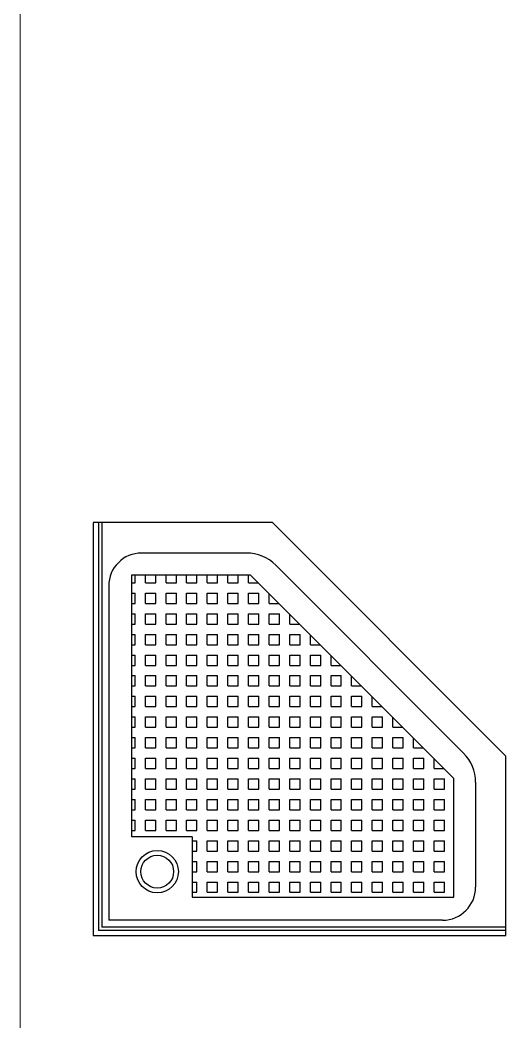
# Model space of a CAD drawing. Header units: inches. Extents: x 242965 to 445791, y 236206 to 423703.
# Drawn here: x 354598 to 355776, y 362179 to 364606 of the extents above; entities that cross this region are included whole.
import ezdxf

# ---------------------------------------------------------------- set-up
doc = ezdxf.new("R2010")
doc.units = ezdxf.units.IN
doc.header["$MEASUREMENT"] = 0
doc.layers.add('9', color=251, linetype='Continuous', lineweight=13)
doc.layers.add('e', color=96, linetype='Continuous', lineweight=5)
doc.layers.add('A-Flor-Pfix', color=140, linetype='Continuous')

# ---------------------------------------------------------------- blocks, each defined once
blk = doc.blocks.new('*X513')
at = {"color": 0}
for p, q in [((1017.1, 1750), (1025, 1750)), ((1025, 1750), (1025, 1769.3)), ((1050, 1750), (1050, 1769.3)), ((1050, 1750), (1075, 1750)), ((1075, 1750), (1075, 1769.3)), ((1100, 1750), (1100, 1769.3)), ((1100, 1750), (1125, 1750)), ((1125, 1750), (1125, 1769.3)), ((1150, 1750), (1150, 1769.3)), ((1150, 1750), (1175, 1750)), ((1175, 1750), (1175, 1769.3)), ((1200, 1750), (1200, 1769.3)), ((1200, 1750), (1225, 1750)), ((1225, 1750), (1225, 1769.3)), ((1250, 1750), (1250, 1769.3)), ((1250, 1750), (1275, 1750)), ((1275, 1750), (1275, 1769.3)), ((1300, 1750), (1300, 1769.3)), ((1300, 1750), (1323.5, 1750)), ((1017.1, 1725), (1025, 1725)), ((1025, 1700), (1025, 1725)), ((1050, 1725), (1075, 1725)), ((1050, 1700), (1050, 1725)), ((1075, 1700), (1075, 1725)), ((1100, 1725), (1125, 1725)), ((1100, 1700), (1100, 1725)), ((1125, 1700), (1125, 1725)), ((1150, 1725), (1175, 1725)), ((1150, 1700), (1150, 1725)), ((1175, 1700), (1175, 1725)), ((1200, 1725), (1225, 1725)), ((1200, 1700), (1200, 1725)), ((1225, 1700), (1225, 1725)), ((1250, 1725), (1275, 1725)), ((1250, 1700), (1250, 1725)), ((1275, 1700), (1275, 1725)), ((1300, 1725), (1325, 1725)), ((1300, 1700), (1300, 1725)), ((1325, 1700), (1325, 1725)), ((1017.1, 1700), (1025, 1700)), ((1050, 1700), (1075, 1700)), ((1100, 1700), (1125, 1700)), ((1150, 1700), (1175, 1700)), ((1200, 1700), (1225, 1700)), ((1250, 1700), (1275, 1700)), ((1300, 1700), (1325, 1700)), ((1350, 1700), (1350, 1723.5)), ((1350, 1700), (1373.5, 1700)), ((1017.1, 1675), (1025, 1675)), ((1025, 1650), (1025, 1675)), ((1050, 1675), (1075, 1675)), ((1050, 1650), (1050, 1675)), ((1075, 1650), (1075, 1675)), ((1100, 1675), (1125, 1675)), ((1100, 1650), (1100, 1675)), ((1125, 1650), (1125, 1675)), ((1150, 1675), (1175, 1675)), ((1150, 1650), (1150, 1675)), ((1175, 1650), (1175, 1675)), ((1200, 1675), (1225, 1675)), ((1200, 1650), (1200, 1675)), ((1225, 1650), (1225, 1675)), ((1250, 1675), (1275, 1675)), ((1250, 1650), (1250, 1675)), ((1275, 1650), (1275, 1675)), ((1300, 1675), (1325, 1675)), ((1300, 1650), (1300, 1675)), ((1325, 1650), (1325, 1675)), ((1350, 1675), (1375, 1675)), ((1350, 1650), (1350, 1675)), ((1375, 1650), (1375, 1675)), ((1400, 1650), (1400, 1673.5)), ((1017.1, 1650), (1025, 1650)), ((1050, 1650), (1075, 1650)), ((1100, 1650), (1125, 1650)), ((1150, 1650), (1175, 1650)), ((1200, 1650), (1225, 1650)), ((1250, 1650), (1275, 1650)), ((1300, 1650), (1325, 1650)), ((1350, 1650), (1375, 1650)), ((1400, 1650), (1423.5, 1650)), ((1017.1, 1625), (1025, 1625)), ((1025, 1600), (1025, 1625)), ((1050, 1625), (1075, 1625)), ((1050, 1600), (1050, 1625)), ((1075, 1600), (1075, 1625)), ((1100, 1625), (1125, 1625)), ((1100, 1600), (1100, 1625)), ((1125, 1600), (1125, 1625)), ((1150, 1625), (1175, 1625)), ((1150, 1600), (1150, 1625)), ((1175, 1600), (1175, 1625)), ((1200, 1625), (1225, 1625)), ((1200, 1600), (1200, 1625)), ((1225, 1600), (1225, 1625)), ((1250, 1625), (1275, 1625)), ((1250, 1600), (1250, 1625)), ((1275, 1600), (1275, 1625)), ((1300, 1625), (1325, 1625)), ((1300, 1600), (1300, 1625)), ((1325, 1600), (1325, 1625)), ((1350, 1625), (1375, 1625)), ((1350, 1600), (1350, 1625)), ((1375, 1600), (1375, 1625)), ((1400, 1625), (1425, 1625)), ((1400, 1600), (1400, 1625)), ((1425, 1600), (1425, 1625)), ((1450, 1600), (1450, 1623.5)), ((1017.1, 1600), (1025, 1600)), ((1050, 1600), (1075, 1600)), ((1100, 1600), (1125, 1600)), ((1150, 1600), (1175, 1600)), ((1200, 1600), (1225, 1600)), ((1250, 1600), (1275, 1600)), ((1300, 1600), (1325, 1600)), ((1350, 1600), (1375, 1600)), ((1400, 1600), (1425, 1600)), ((1450, 1600), (1473.5, 1600)), ((1017.1, 1575), (1025, 1575)), ((1025, 1550), (1025, 1575)), ((1050, 1575), (1075, 1575)), ((1050, 1550), (1050, 1575)), ((1075, 1550), (1075, 1575)), ((1100, 1575), (1125, 1575)), ((1100, 1550), (1100, 1575)), ((1125, 1550), (1125, 1575)), ((1150, 1575), (1175, 1575)), ((1150, 1550), (1150, 1575)), ((1175, 1550), (1175, 1575)), ((1200, 1575), (1225, 1575)), ((1200, 1550), (1200, 1575)), ((1225, 1550), (1225, 1575)), ((1250, 1575), (1275, 1575)), ((1250, 1550), (1250, 1575)), ((1275, 1550), (1275, 1575)), ((1300, 1575), (1325, 1575)), ((1300, 1550), (1300, 1575)), ((1325, 1550), (1325, 1575)), ((1350, 1575), (1375, 1575)), ((1350, 1550), (1350, 1575)), ((1375, 1550), (1375, 1575)), ((1400, 1575), (1425, 1575)), ((1400, 1550), (1400, 1575)), ((1425, 1550), (1425, 1575)), ((1450, 1575), (1475, 1575)), ((1450, 1550), (1450, 1575)), ((1475, 1550), (1475, 1575)), ((1500, 1550), (1500, 1573.5)), ((1017.1, 1550), (1025, 1550)), ((1050, 1550), (1075, 1550)), ((1100, 1550), (1125, 1550)), ((1150, 1550), (1175, 1550)), ((1200, 1550), (1225, 1550)), ((1250, 1550), (1275, 1550)), ((1300, 1550), (1325, 1550)), ((1350, 1550), (1375, 1550)), ((1400, 1550), (1425, 1550)), ((1450, 1550), (1475, 1550)), ((1500, 1550), (1523.5, 1550)), ((1017.1, 1525), (1025, 1525)), ((1025, 1500), (1025, 1525)), ((1050, 1525), (1075, 1525)), ((1050, 1500), (1050, 1525)), ((1075, 1500), (1075, 1525)), ((1100, 1525), (1125, 1525)), ((1100, 1500), (1100, 1525)), ((1125, 1500), (1125, 1525)), ((1150, 1525), (1175, 1525)), ((1150, 1500), (1150, 1525)), ((1175, 1500), (1175, 1525)), ((1200, 1525), (1225, 1525)), ((1200, 1500), (1200, 1525)), ((1225, 1500), (1225, 1525)), ((1250, 1525), (1275, 1525)), ((1250, 1500), (1250, 1525)), ((1275, 1500), (1275, 1525)), ((1300, 1525), (1325, 1525)), ((1300, 1500), (1300, 1525)), ((1325, 1500), (1325, 1525)), ((1350, 1525), (1375, 1525)), ((1350, 1500), (1350, 1525)), ((1375, 1500), (1375, 1525)), ((1400, 1525), (1425, 1525)), ((1400, 1500), (1400, 1525)), ((1425, 1500), (1425, 1525)), ((1450, 1525), (1475, 1525)), ((1450, 1500), (1450, 1525)), ((1475, 1500), (1475, 1525)), ((1500, 1525), (1525, 1525)), ((1500, 1500), (1500, 1525)), ((1525, 1500), (1525, 1525)), ((1550, 1500), (1550, 1523.5)), ((1017.1, 1500), (1025, 1500)), ((1050, 1500), (1075, 1500)), ((1100, 1500), (1125, 1500)), ((1150, 1500), (1175, 1500)), ((1200, 1500), (1225, 1500)), ((1250, 1500), (1275, 1500)), ((1300, 1500), (1325, 1500)), ((1350, 1500), (1375, 1500)), ((1400, 1500), (1425, 1500)), ((1450, 1500), (1475, 1500)), ((1500, 1500), (1525, 1500)), ((1550, 1500), (1573.5, 1500)), ((1017.1, 1475), (1025, 1475)), ((1025, 1450), (1025, 1475)), ((1050, 1475), (1075, 1475)), ((1050, 1450), (1050, 1475)), ((1075, 1450), (1075, 1475)), ((1100, 1475), (1125, 1475)), ((1100, 1450), (1100, 1475)), ((1125, 1450), (1125, 1475)), ((1150, 1475), (1175, 1475)), ((1150, 1450), (1150, 1475)), ((1175, 1450), (1175, 1475)), ((1200, 1475), (1225, 1475)), ((1200, 1450), (1200, 1475)), ((1225, 1450), (1225, 1475)), ((1250, 1475), (1275, 1475)), ((1250, 1450), (1250, 1475)), ((1275, 1450), (1275, 1475)), ((1300, 1475), (1325, 1475)), ((1300, 1450), (1300, 1475)), ((1325, 1450), (1325, 1475)), ((1350, 1475), (1375, 1475)), ((1350, 1450), (1350, 1475)), ((1375, 1450), (1375, 1475)), ((1400, 1475), (1425, 1475)), ((1400, 1450), (1400, 1475)), ((1425, 1450), (1425, 1475)), ((1450, 1475), (1475, 1475)), ((1450, 1450), (1450, 1475)), ((1475, 1450), (1475, 1475)), ((1500, 1475), (1525, 1475)), ((1500, 1450), (1500, 1475)), ((1525, 1450), (1525, 1475)), ((1550, 1475), (1575, 1475)), ((1550, 1450), (1550, 1475)), ((1575, 1450), (1575, 1475)), ((1600, 1450), (1600, 1473.5)), ((1017.1, 1450), (1025, 1450)), ((1050, 1450), (1075, 1450)), ((1100, 1450), (1125, 1450)), ((1150, 1450), (1175, 1450)), ((1200, 1450), (1225, 1450)), ((1250, 1450), (1275, 1450)), ((1300, 1450), (1325, 1450)), ((1350, 1450), (1375, 1450)), ((1400, 1450), (1425, 1450)), ((1450, 1450), (1475, 1450)), ((1500, 1450), (1525, 1450)), ((1550, 1450), (1575, 1450)), ((1600, 1450), (1623.5, 1450)), ((1017.1, 1425), (1025, 1425)), ((1025, 1400), (1025, 1425)), ((1050, 1425), (1075, 1425)), ((1050, 1400), (1050, 1425)), ((1075, 1400), (1075, 1425)), ((1100, 1425), (1125, 1425)), ((1100, 1400), (1100, 1425)), ((1125, 1400), (1125, 1425)), ((1150, 1425), (1175, 1425)), ((1150, 1400), (1150, 1425)), ((1175, 1400), (1175, 1425)), ((1200, 1425), (1225, 1425)), ((1200, 1400), (1200, 1425)), ((1225, 1400), (1225, 1425)), ((1250, 1425), (1275, 1425)), ((1250, 1400), (1250, 1425)), ((1275, 1400), (1275, 1425)), ((1300, 1425), (1325, 1425)), ((1300, 1400), (1300, 1425)), ((1325, 1400), (1325, 1425)), ((1350, 1425), (1375, 1425)), ((1350, 1400), (1350, 1425)), ((1375, 1400), (1375, 1425)), ((1400, 1425), (1425, 1425)), ((1400, 1400), (1400, 1425)), ((1425, 1400), (1425, 1425)), ((1450, 1425), (1475, 1425)), ((1450, 1400), (1450, 1425)), ((1475, 1400), (1475, 1425)), ((1500, 1425), (1525, 1425)), ((1500, 1400), (1500, 1425)), ((1525, 1400), (1525, 1425)), ((1550, 1425), (1575, 1425)), ((1550, 1400), (1550, 1425)), ((1575, 1400), (1575, 1425)), ((1600, 1425), (1625, 1425)), ((1600, 1400), (1600, 1425)), ((1625, 1400), (1625, 1425)), ((1650, 1400), (1650, 1423.5)), ((1017.1, 1400), (1025, 1400)), ((1050, 1400), (1075, 1400)), ((1100, 1400), (1125, 1400)), ((1150, 1400), (1175, 1400)), ((1200, 1400), (1225, 1400)), ((1250, 1400), (1275, 1400)), ((1300, 1400), (1325, 1400)), ((1350, 1400), (1375, 1400)), ((1400, 1400), (1425, 1400)), ((1450, 1400), (1475, 1400)), ((1500, 1400), (1525, 1400)), ((1550, 1400), (1575, 1400)), ((1600, 1400), (1625, 1400)), ((1650, 1400), (1673.5, 1400)), ((1017.1, 1375), (1025, 1375)), ((1025, 1350), (1025, 1375)), ((1050, 1375), (1075, 1375)), ((1050, 1350), (1050, 1375)), ((1075, 1350), (1075, 1375)), ((1100, 1375), (1125, 1375)), ((1100, 1350), (1100, 1375)), ((1125, 1350), (1125, 1375)), ((1150, 1375), (1175, 1375)), ((1150, 1350), (1150, 1375)), ((1175, 1350), (1175, 1375)), ((1200, 1375), (1225, 1375)), ((1200, 1350), (1200, 1375)), ((1225, 1350), (1225, 1375)), ((1250, 1375), (1275, 1375)), ((1250, 1350), (1250, 1375)), ((1275, 1350), (1275, 1375)), ((1300, 1375), (1325, 1375)), ((1300, 1350), (1300, 1375)), ((1325, 1350), (1325, 1375)), ((1350, 1375), (1375, 1375)), ((1350, 1350), (1350, 1375)), ((1375, 1350), (1375, 1375)), ((1400, 1375), (1425, 1375)), ((1400, 1350), (1400, 1375)), ((1425, 1350), (1425, 1375)), ((1450, 1375), (1475, 1375)), ((1450, 1350), (1450, 1375)), ((1475, 1350), (1475, 1375)), ((1500, 1375), (1525, 1375)), ((1500, 1350), (1500, 1375)), ((1525, 1350), (1525, 1375)), ((1550, 1375), (1575, 1375)), ((1550, 1350), (1550, 1375)), ((1575, 1350), (1575, 1375)), ((1600, 1375), (1625, 1375)), ((1600, 1350), (1600, 1375)), ((1625, 1350), (1625, 1375)), ((1650, 1375), (1675, 1375)), ((1650, 1350), (1650, 1375)), ((1675, 1350), (1675, 1375)), ((1700, 1350), (1700, 1373.5)), ((1017.1, 1350), (1025, 1350)), ((1050, 1350), (1075, 1350)), ((1100, 1350), (1125, 1350)), ((1150, 1350), (1175, 1350)), ((1200, 1350), (1225, 1350)), ((1250, 1350), (1275, 1350)), ((1300, 1350), (1325, 1350)), ((1350, 1350), (1375, 1350)), ((1400, 1350), (1425, 1350)), ((1450, 1350), (1475, 1350)), ((1500, 1350), (1525, 1350)), ((1550, 1350), (1575, 1350)), ((1600, 1350), (1625, 1350)), ((1650, 1350), (1675, 1350)), ((1700, 1350), (1723.5, 1350)), ((1017.1, 1325), (1025, 1325)), ((1025, 1300), (1025, 1325)), ((1050, 1325), (1075, 1325)), ((1050, 1300), (1050, 1325)), ((1075, 1300), (1075, 1325)), ((1100, 1325), (1125, 1325)), ((1100, 1300), (1100, 1325)), ((1125, 1300), (1125, 1325)), ((1150, 1325), (1175, 1325)), ((1150, 1300), (1150, 1325)), ((1175, 1300), (1175, 1325)), ((1200, 1325), (1225, 1325)), ((1200, 1300), (1200, 1325)), ((1225, 1300), (1225, 1325)), ((1250, 1325), (1275, 1325)), ((1250, 1300), (1250, 1325)), ((1275, 1300), (1275, 1325)), ((1300, 1325), (1325, 1325)), ((1300, 1300), (1300, 1325)), ((1325, 1300), (1325, 1325)), ((1350, 1325), (1375, 1325)), ((1350, 1300), (1350, 1325)), ((1375, 1300), (1375, 1325)), ((1400, 1325), (1425, 1325)), ((1400, 1300), (1400, 1325)), ((1425, 1300), (1425, 1325)), ((1450, 1325), (1475, 1325)), ((1450, 1300), (1450, 1325)), ((1475, 1300), (1475, 1325)), ((1500, 1325), (1525, 1325)), ((1500, 1300), (1500, 1325)), ((1525, 1300), (1525, 1325)), ((1550, 1325), (1575, 1325)), ((1550, 1300), (1550, 1325)), ((1575, 1300), (1575, 1325)), ((1600, 1325), (1625, 1325)), ((1600, 1300), (1600, 1325)), ((1625, 1300), (1625, 1325)), ((1650, 1325), (1675, 1325)), ((1650, 1300), (1650, 1325)), ((1675, 1300), (1675, 1325)), ((1700, 1325), (1725, 1325)), ((1700, 1300), (1700, 1325)), ((1725, 1300), (1725, 1325)), ((1750, 1300), (1750, 1323.5)), ((1017.1, 1300), (1025, 1300)), ((1050, 1300), (1075, 1300)), ((1100, 1300), (1125, 1300)), ((1150, 1300), (1175, 1300)), ((1200, 1300), (1225, 1300)), ((1250, 1300), (1275, 1300)), ((1300, 1300), (1325, 1300)), ((1350, 1300), (1375, 1300)), ((1400, 1300), (1425, 1300)), ((1450, 1300), (1475, 1300)), ((1500, 1300), (1525, 1300)), ((1550, 1300), (1575, 1300)), ((1600, 1300), (1625, 1300)), ((1650, 1300), (1675, 1300)), ((1700, 1300), (1725, 1300)), ((1750, 1300), (1773.5, 1300)), ((1017.1, 1275), (1025, 1275)), ((1025, 1250), (1025, 1275)), ((1050, 1275), (1075, 1275)), ((1050, 1250), (1050, 1275)), ((1075, 1250), (1075, 1275)), ((1100, 1275), (1125, 1275)), ((1100, 1250), (1100, 1275)), ((1125, 1250), (1125, 1275)), ((1150, 1275), (1175, 1275)), ((1150, 1250), (1150, 1275)), ((1175, 1250), (1175, 1275)), ((1200, 1275), (1225, 1275)), ((1200, 1250), (1200, 1275)), ((1225, 1250), (1225, 1275)), ((1250, 1275), (1275, 1275)), ((1250, 1250), (1250, 1275)), ((1275, 1250), (1275, 1275)), ((1300, 1275), (1325, 1275)), ((1300, 1250), (1300, 1275)), ((1325, 1250), (1325, 1275)), ((1350, 1275), (1375, 1275)), ((1350, 1250), (1350, 1275)), ((1375, 1250), (1375, 1275)), ((1400, 1275), (1425, 1275)), ((1400, 1250), (1400, 1275)), ((1425, 1250), (1425, 1275)), ((1450, 1275), (1475, 1275)), ((1450, 1250), (1450, 1275)), ((1475, 1250), (1475, 1275)), ((1500, 1275), (1525, 1275)), ((1500, 1250), (1500, 1275)), ((1525, 1250), (1525, 1275)), ((1550, 1275), (1575, 1275)), ((1550, 1250), (1550, 1275)), ((1575, 1250), (1575, 1275)), ((1600, 1275), (1625, 1275)), ((1600, 1250), (1600, 1275)), ((1625, 1250), (1625, 1275)), ((1650, 1275), (1675, 1275)), ((1650, 1250), (1650, 1275)), ((1675, 1250), (1675, 1275)), ((1700, 1275), (1725, 1275)), ((1700, 1250), (1700, 1275)), ((1725, 1250), (1725, 1275)), ((1750, 1275), (1775, 1275)), ((1750, 1250), (1750, 1275)), ((1775, 1250), (1775, 1275)), ((1017.1, 1250), (1025, 1250)), ((1050, 1250), (1075, 1250)), ((1100, 1250), (1125, 1250)), ((1150, 1250), (1175, 1250)), ((1200, 1250), (1225, 1250)), ((1250, 1250), (1275, 1250)), ((1300, 1250), (1325, 1250)), ((1350, 1250), (1375, 1250)), ((1400, 1250), (1425, 1250)), ((1450, 1250), (1475, 1250)), ((1500, 1250), (1525, 1250)), ((1550, 1250), (1575, 1250)), ((1600, 1250), (1625, 1250)), ((1650, 1250), (1675, 1250)), ((1700, 1250), (1725, 1250)), ((1750, 1250), (1775, 1250)), ((1017.1, 1225), (1025, 1225)), ((1025, 1200), (1025, 1225)), ((1050, 1225), (1075, 1225)), ((1050, 1200), (1050, 1225)), ((1075, 1200), (1075, 1225)), ((1100, 1225), (1125, 1225)), ((1100, 1200), (1100, 1225)), ((1125, 1200), (1125, 1225)), ((1150, 1225), (1175, 1225)), ((1150, 1200), (1150, 1225)), ((1175, 1200), (1175, 1225)), ((1200, 1225), (1225, 1225)), ((1200, 1200), (1200, 1225)), ((1225, 1200), (1225, 1225)), ((1250, 1225), (1275, 1225)), ((1250, 1200), (1250, 1225)), ((1275, 1200), (1275, 1225)), ((1300, 1225), (1325, 1225)), ((1300, 1200), (1300, 1225)), ((1325, 1200), (1325, 1225)), ((1350, 1225), (1375, 1225)), ((1350, 1200), (1350, 1225)), ((1375, 1200), (1375, 1225)), ((1400, 1225), (1425, 1225)), ((1400, 1200), (1400, 1225)), ((1425, 1200), (1425, 1225)), ((1450, 1225), (1475, 1225)), ((1450, 1200), (1450, 1225)), ((1475, 1200), (1475, 1225)), ((1500, 1225), (1525, 1225)), ((1500, 1200), (1500, 1225)), ((1525, 1200), (1525, 1225)), ((1550, 1225), (1575, 1225)), ((1550, 1200), (1550, 1225)), ((1575, 1200), (1575, 1225)), ((1600, 1225), (1625, 1225)), ((1600, 1200), (1600, 1225)), ((1625, 1200), (1625, 1225)), ((1650, 1225), (1675, 1225)), ((1650, 1200), (1650, 1225)), ((1675, 1200), (1675, 1225)), ((1700, 1225), (1725, 1225)), ((1700, 1200), (1700, 1225)), ((1725, 1200), (1725, 1225)), ((1750, 1225), (1775, 1225)), ((1750, 1200), (1750, 1225)), ((1775, 1200), (1775, 1225)), ((1017.1, 1200), (1025, 1200)), ((1050, 1200), (1075, 1200)), ((1100, 1200), (1125, 1200)), ((1150, 1200), (1175, 1200)), ((1200, 1200), (1225, 1200)), ((1250, 1200), (1275, 1200)), ((1300, 1200), (1325, 1200)), ((1350, 1200), (1375, 1200)), ((1400, 1200), (1425, 1200)), ((1450, 1200), (1475, 1200)), ((1500, 1200), (1525, 1200)), ((1550, 1200), (1575, 1200)), ((1600, 1200), (1625, 1200)), ((1650, 1200), (1675, 1200)), ((1700, 1200), (1725, 1200)), ((1750, 1200), (1775, 1200)), ((1017.1, 1175), (1025, 1175)), ((1025, 1150), (1025, 1175)), ((1050, 1175), (1075, 1175)), ((1050, 1150), (1050, 1175)), ((1075, 1150), (1075, 1175)), ((1100, 1175), (1125, 1175)), ((1100, 1150), (1100, 1175)), ((1125, 1150), (1125, 1175)), ((1150, 1175), (1175, 1175)), ((1150, 1150), (1150, 1175)), ((1175, 1150), (1175, 1175)), ((1200, 1175), (1225, 1175)), ((1200, 1150), (1200, 1175)), ((1225, 1150), (1225, 1175)), ((1250, 1175), (1275, 1175)), ((1250, 1150), (1250, 1175)), ((1275, 1150), (1275, 1175)), ((1300, 1175), (1325, 1175)), ((1300, 1150), (1300, 1175)), ((1325, 1150), (1325, 1175)), ((1350, 1175), (1375, 1175)), ((1350, 1150), (1350, 1175)), ((1375, 1150), (1375, 1175)), ((1400, 1175), (1425, 1175)), ((1400, 1150), (1400, 1175)), ((1425, 1150), (1425, 1175)), ((1450, 1175), (1475, 1175)), ((1450, 1150), (1450, 1175)), ((1475, 1150), (1475, 1175)), ((1500, 1175), (1525, 1175)), ((1500, 1150), (1500, 1175)), ((1525, 1150), (1525, 1175)), ((1550, 1175), (1575, 1175)), ((1550, 1150), (1550, 1175)), ((1575, 1150), (1575, 1175)), ((1600, 1175), (1625, 1175)), ((1600, 1150), (1600, 1175)), ((1625, 1150), (1625, 1175)), ((1650, 1175), (1675, 1175)), ((1650, 1150), (1650, 1175)), ((1675, 1150), (1675, 1175)), ((1700, 1175), (1725, 1175)), ((1700, 1150), (1700, 1175)), ((1725, 1150), (1725, 1175)), ((1750, 1175), (1775, 1175)), ((1750, 1150), (1750, 1175)), ((1775, 1150), (1775, 1175)), ((1017.1, 1150), (1025, 1150)), ((1050, 1150), (1075, 1150)), ((1100, 1150), (1125, 1150)), ((1150, 1150), (1175, 1150)), ((1200, 1150), (1225, 1150)), ((1250, 1150), (1275, 1150)), ((1300, 1150), (1325, 1150)), ((1350, 1150), (1375, 1150)), ((1400, 1150), (1425, 1150)), ((1450, 1150), (1475, 1150)), ((1500, 1150), (1525, 1150)), ((1550, 1150), (1575, 1150)), ((1600, 1150), (1625, 1150)), ((1650, 1150), (1675, 1150)), ((1700, 1150), (1725, 1150)), ((1750, 1150), (1775, 1150)), ((1163, 1125), (1175, 1125)), ((1175, 1100), (1175, 1125)), ((1200, 1125), (1225, 1125)), ((1200, 1100), (1200, 1125)), ((1225, 1100), (1225, 1125)), ((1250, 1125), (1275, 1125)), ((1250, 1100), (1250, 1125)), ((1275, 1100), (1275, 1125)), ((1300, 1125), (1325, 1125)), ((1300, 1100), (1300, 1125)), ((1325, 1100), (1325, 1125)), ((1350, 1125), (1375, 1125)), ((1350, 1100), (1350, 1125)), ((1375, 1100), (1375, 1125)), ((1400, 1125), (1425, 1125)), ((1400, 1100), (1400, 1125)), ((1425, 1100), (1425, 1125)), ((1450, 1125), (1475, 1125)), ((1450, 1100), (1450, 1125)), ((1475, 1100), (1475, 1125)), ((1500, 1125), (1525, 1125)), ((1500, 1100), (1500, 1125)), ((1525, 1100), (1525, 1125)), ((1550, 1125), (1575, 1125)), ((1550, 1100), (1550, 1125)), ((1575, 1100), (1575, 1125)), ((1600, 1125), (1625, 1125)), ((1600, 1100), (1600, 1125)), ((1625, 1100), (1625, 1125)), ((1650, 1125), (1675, 1125)), ((1650, 1100), (1650, 1125)), ((1675, 1100), (1675, 1125)), ((1700, 1125), (1725, 1125)), ((1700, 1100), (1700, 1125)), ((1725, 1100), (1725, 1125)), ((1750, 1125), (1775, 1125)), ((1750, 1100), (1750, 1125)), ((1775, 1100), (1775, 1125)), ((1163, 1100), (1175, 1100)), ((1200, 1100), (1225, 1100)), ((1250, 1100), (1275, 1100)), ((1300, 1100), (1325, 1100)), ((1350, 1100), (1375, 1100)), ((1400, 1100), (1425, 1100)), ((1450, 1100), (1475, 1100)), ((1500, 1100), (1525, 1100)), ((1550, 1100), (1575, 1100)), ((1600, 1100), (1625, 1100)), ((1650, 1100), (1675, 1100)), ((1700, 1100), (1725, 1100)), ((1750, 1100), (1775, 1100)), ((1163, 1075), (1175, 1075)), ((1175, 1050), (1175, 1075)), ((1200, 1075), (1225, 1075)), ((1200, 1050), (1200, 1075)), ((1225, 1050), (1225, 1075)), ((1250, 1075), (1275, 1075)), ((1250, 1050), (1250, 1075)), ((1275, 1050), (1275, 1075)), ((1300, 1075), (1325, 1075)), ((1300, 1050), (1300, 1075)), ((1325, 1050), (1325, 1075)), ((1350, 1075), (1375, 1075)), ((1350, 1050), (1350, 1075)), ((1375, 1050), (1375, 1075)), ((1400, 1075), (1425, 1075)), ((1400, 1050), (1400, 1075)), ((1425, 1050), (1425, 1075)), ((1450, 1075), (1475, 1075)), ((1450, 1050), (1450, 1075)), ((1475, 1050), (1475, 1075)), ((1500, 1075), (1525, 1075)), ((1500, 1050), (1500, 1075)), ((1525, 1050), (1525, 1075)), ((1550, 1075), (1575, 1075)), ((1550, 1050), (1550, 1075)), ((1575, 1050), (1575, 1075)), ((1600, 1075), (1625, 1075)), ((1600, 1050), (1600, 1075)), ((1625, 1050), (1625, 1075)), ((1650, 1075), (1675, 1075)), ((1650, 1050), (1650, 1075)), ((1675, 1050), (1675, 1075)), ((1700, 1075), (1725, 1075)), ((1700, 1050), (1700, 1075)), ((1725, 1050), (1725, 1075)), ((1750, 1075), (1775, 1075)), ((1750, 1050), (1750, 1075)), ((1775, 1050), (1775, 1075)), ((1163, 1050), (1175, 1050)), ((1200, 1050), (1225, 1050)), ((1250, 1050), (1275, 1050)), ((1300, 1050), (1325, 1050)), ((1350, 1050), (1375, 1050)), ((1400, 1050), (1425, 1050)), ((1450, 1050), (1475, 1050)), ((1500, 1050), (1525, 1050)), ((1550, 1050), (1575, 1050)), ((1600, 1050), (1625, 1050)), ((1650, 1050), (1675, 1050)), ((1700, 1050), (1725, 1050)), ((1750, 1050), (1775, 1050)), ((1163, 1025), (1175, 1025)), ((1175, 1000), (1175, 1025)), ((1200, 1025), (1225, 1025)), ((1200, 1000), (1200, 1025)), ((1225, 1000), (1225, 1025)), ((1250, 1025), (1275, 1025)), ((1250, 1000), (1250, 1025)), ((1275, 1000), (1275, 1025)), ((1300, 1025), (1325, 1025)), ((1300, 1000), (1300, 1025)), ((1325, 1000), (1325, 1025)), ((1350, 1025), (1375, 1025)), ((1350, 1000), (1350, 1025)), ((1375, 1000), (1375, 1025)), ((1400, 1025), (1425, 1025)), ((1400, 1000), (1400, 1025)), ((1425, 1000), (1425, 1025)), ((1450, 1025), (1475, 1025)), ((1450, 1000), (1450, 1025)), ((1475, 1000), (1475, 1025)), ((1500, 1025), (1525, 1025)), ((1500, 1000), (1500, 1025)), ((1525, 1000), (1525, 1025)), ((1550, 1025), (1575, 1025)), ((1550, 1000), (1550, 1025)), ((1575, 1000), (1575, 1025)), ((1600, 1025), (1625, 1025)), ((1600, 1000), (1600, 1025)), ((1625, 1000), (1625, 1025)), ((1650, 1025), (1675, 1025)), ((1650, 1000), (1650, 1025)), ((1675, 1000), (1675, 1025)), ((1700, 1025), (1725, 1025)), ((1700, 1000), (1700, 1025)), ((1725, 1000), (1725, 1025)), ((1750, 1025), (1775, 1025)), ((1750, 1000), (1750, 1025)), ((1775, 1000), (1775, 1025)), ((1163, 1000), (1175, 1000)), ((1200, 1000), (1225, 1000)), ((1250, 1000), (1275, 1000)), ((1300, 1000), (1325, 1000)), ((1350, 1000), (1375, 1000)), ((1400, 1000), (1425, 1000)), ((1450, 1000), (1475, 1000)), ((1500, 1000), (1525, 1000)), ((1550, 1000), (1575, 1000)), ((1600, 1000), (1625, 1000)), ((1650, 1000), (1675, 1000)), ((1700, 1000), (1725, 1000)), ((1750, 1000), (1775, 1000))]:
    blk.add_line(p, q, dxfattribs=at)
blk = doc.blocks.new('A$C383B38A0')
at = {"layer": 'A-Flor-Pfix'}
for p, q in [((435, 1000.7), (0, 1000.7)), ((0.7, 1000), (0.7, 0)), ((13.2, 1000.7), (13.2, 12.5)), ((21.5, 1000.7), (21.5, 20.8)), ((1000.7, 435), (435, 1000.7)), ((372.3, 927.1), (118, 927.1)), ((94.2, 874.3), (381.3, 874.3)), ((94.2, 239.4), (94.2, 874.3)), ((381.3, 874.3), (628.1, 627.4)), ((898.5, 442.3), (443, 897.8)), ((443, 897.8), (898.5, 442.3)), ((38, 847.1), (38, 37.4)), ((875, 380.6), (628.1, 627.4)), ((1000.7, 0), (1000.7, 435)), ((875, 93.5), (875, 380.6)), ((927.8, 371.6), (927.8, 117.4)), ((240.1, 239.4), (94.2, 239.4)), ((240.1, 239.4), (240.1, 93.5)), ((240.1, 93.5), (875, 93.5)), ((847.8, 37.4), (38, 37.4)), ((0.7, 0), (1000.7, 0)), ((1001.4, 12.5), (13.2, 12.5)), ((1001.4, 20.8), (21.5, 20.8))]:
    blk.add_line(p, q, dxfattribs=at)
for radius in [51.3, 39.8]:
    blk.add_circle((155.7, 155), radius, dxfattribs=at)
for centre, radius, start, end in [((118, 847.1), 80, 90, 180), ((372.3, 827.1), 100, 45, 90), ((827.8, 371.6), 100, 0, 45), ((847.8, 117.4), 80, 270, 0)]:
    blk.add_arc(centre, radius, start, end, dxfattribs=at)
blk.add_blockref('*X513', (-922.9, -895.1), dxfattribs=at)

msp = doc.modelspace()

# ---------------------------------------------------------------- linework, layer by layer
at = {"layer": 'e', "linetype": 'Continuous'}
msp.add_line((354598.04, 336420.808), (354598.04, 372060.808), dxfattribs=at)

# ---------------------------------------------------------------- block references
at = {"layer": '9'}
msp.add_blockref('A$C383B38A0', (354775.007, 362387.818), dxfattribs=at)

doc.saveas('drawing.dxf')
